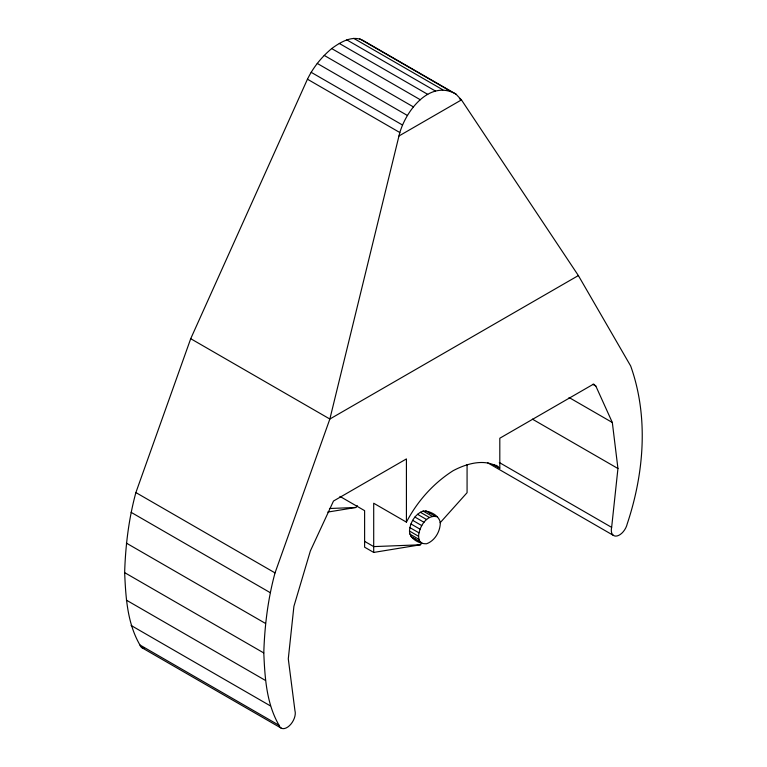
<?xml version="1.0" encoding="UTF-8"?>
<svg xmlns="http://www.w3.org/2000/svg" width="767" height="767" viewBox="0 0 767 767"><rect width="100%" height="100%" fill="white"/><g stroke="black" fill="none" stroke-linecap="round" stroke-linejoin="round"><path stroke-width="1.15" d="M143.956 648.316A11.726 6.769 -60 0 1 139.93 644.98C127.226 623.072 125.75 597.34 124.647 572.623C125.462 545.625 128.789 518.665 135.884 492.567L190.715 338.698L306.043 82.337C311.709 69.222 320.779 57.717 331.699 48.57C340.74 41.897 353.836 34.064 364.661 41.389L455.943 94.092L461.446 99.902L578.366 275.564L630.675 365.993C648.796 416.692 644.059 473.402 627.253 523.794A11.524 6.654 -60 0 1 617.099 535.951A11.524 6.654 -60 0 1 611.644 527.37L499.298 462.511M421.975 543.026L420.383 544.791L373.702 552.432L373.702 503.238L406.424 522.135L406.424 458.915L333.492 501.033L310.367 550.936L293.905 606.342L288.287 658.843L294.931 710.587A11.726 6.769 -60 0 1 289.418 725.716A11.726 6.769 -60 0 1 279.073 725.314C266.37 703.406 264.893 677.673 263.79 652.957C264.605 625.958 267.932 598.998 275.027 572.901L329.858 419.031L398.965 135.98C404.171 112.797 429.156 78.627 455.943 94.092M409.492 531.052C409.981 522.682 415.081 514.034 423.154 511.052C429.951 510.697 440.344 515.923 440.287 523.765C439.798 532.125 434.697 540.773 426.625 543.755C419.827 544.11 409.434 538.894 409.492 531.052L418.581 536.296L418.945 539.326L420.038 541.723L421.754 543.314M418.581 536.296C419.022 527.178 426.596 514.072 437.104 516.737M611.644 527.37L617.943 468.522L612.325 422.502L595.854 386.108L593.639 384.056L499.806 438.225L499.806 468.225L493.67 464.677M406.424 522.135C417.248 501.397 433.278 483.315 453.076 470.737C467.045 463.297 485.99 457.88 499.806 468.225M327.768 512.078L355.783 507.486L357.364 505.721M440.172 522.72L467.074 492.692L467.074 464.562M398.965 135.98L461.446 99.902L459.385 98.703M578.366 275.564L329.858 419.031L190.715 338.698M329.446 508.511L355.783 507.486M420.383 544.791L373.702 546.603L364.613 541.358M412.675 538.07L414.918 538.77M359.761 38.868L449.836 90.87M353.712 38.35L442.875 89.835M346.78 39.865L435.397 91.014M339.302 43.441L427.746 94.37M331.699 48.57L420.287 99.739M324.201 55.387L413.365 106.872M317.241 63.421L407.315 115.424M311.134 72.29L402.426 124.992M307.442 79.202L399.818 132.528M592.766 384.325L595.854 386.108M569.037 397.507L612.325 422.502M532.394 419.137L617.943 468.522M495.741 465.166L497.793 466.346M487.764 462.856L613.504 535.452M425.771 510.793L435.8 516.584M423.154 511.052L432.243 516.306M420.345 512.251L429.434 517.495M417.536 514.302L426.625 519.547M414.918 517.063L424.007 522.308M412.675 520.352L421.754 525.596M410.949 523.947L420.038 529.192M409.866 527.591L418.945 532.835M409.866 534.081L418.945 539.326M410.949 536.478L420.978 542.259M339.934 496.402L364.613 510.649L364.613 547.187L373.702 552.432M135.884 492.567L275.027 572.901M131.099 512.327L270.243 592.661M126.373 543.113L265.516 623.446M124.647 572.623L263.79 652.957M126.373 600.139L265.516 680.473M131.099 625.469L270.243 705.803M139.93 644.98L279.073 725.314M142.192 647.875L281.336 728.209M428.024 511.493L429.741 513.094"/></g></svg>
